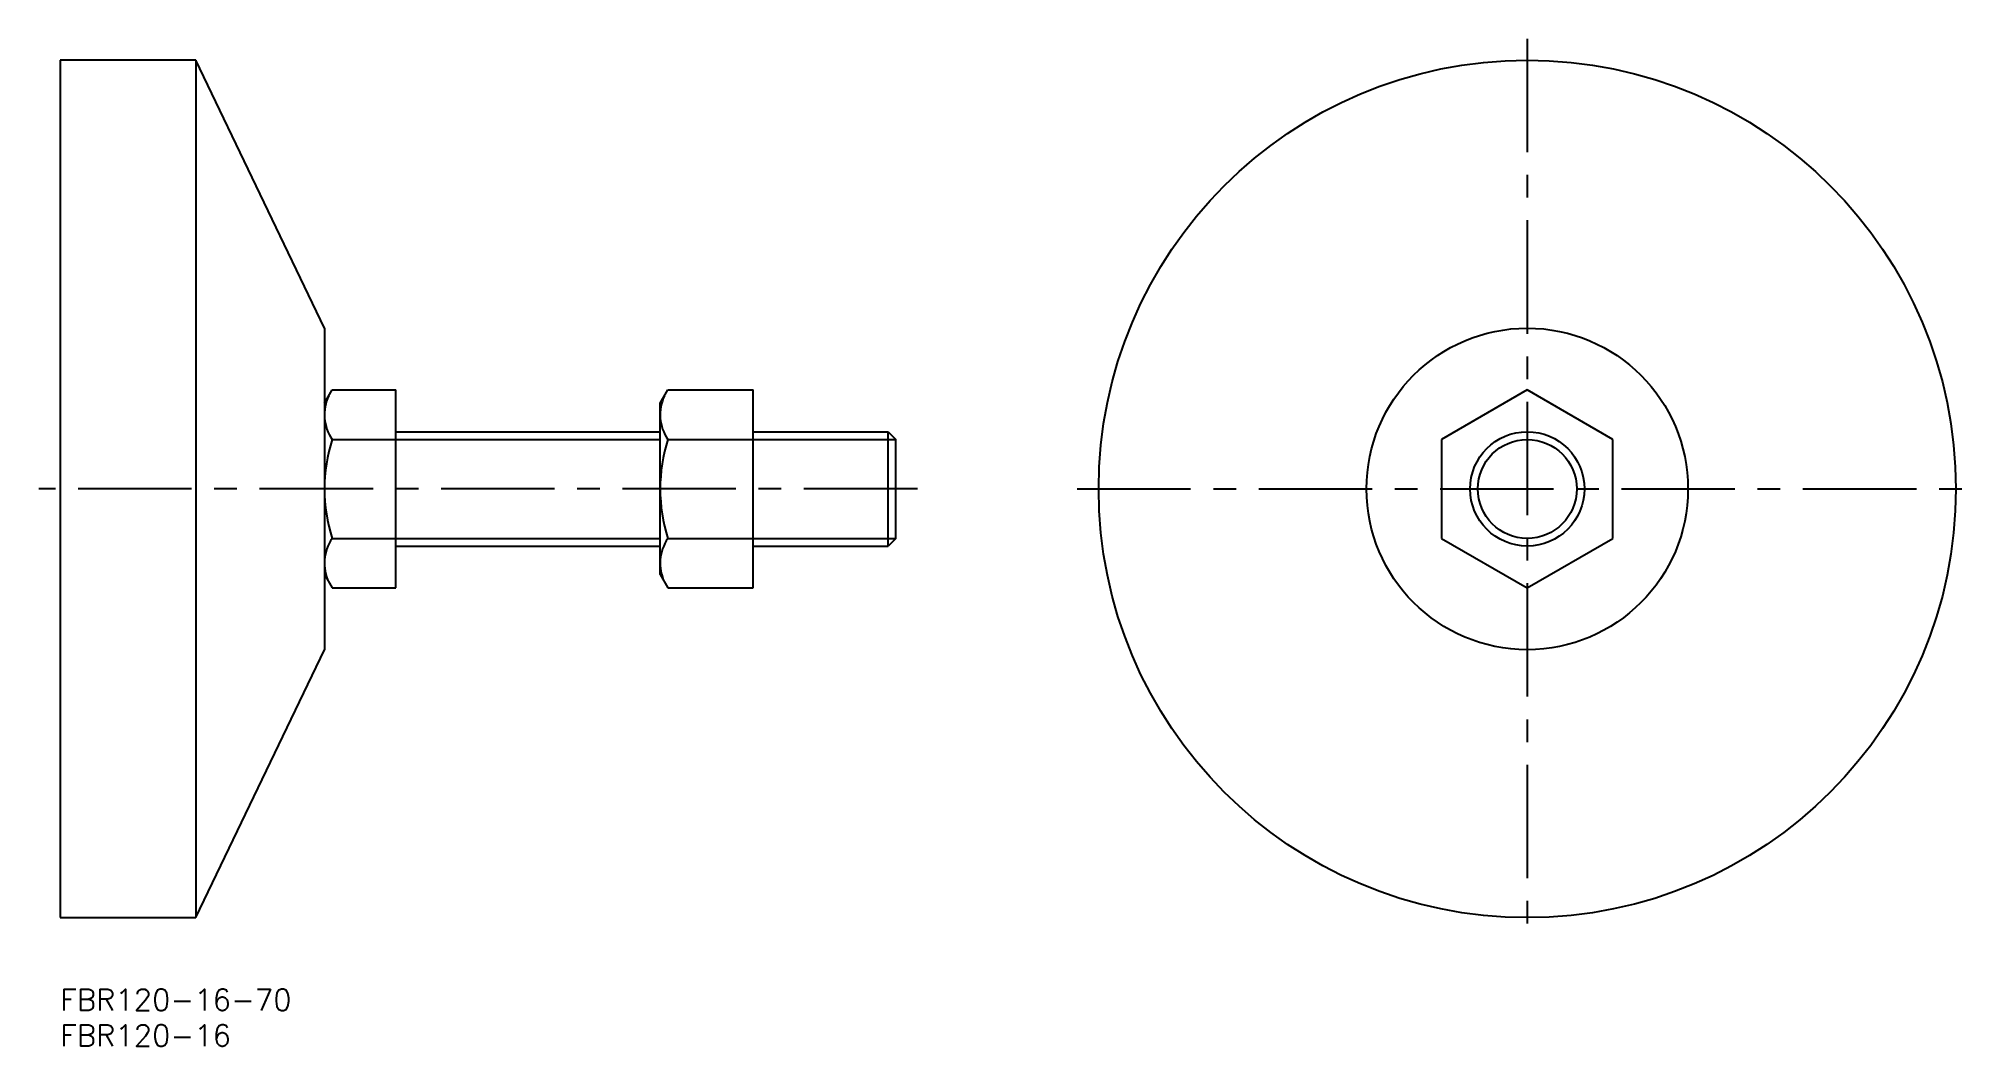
# Model space of a CAD drawing. Extents: x -3 to 268, y -8 to 133.
import ezdxf

# ---------------------------------------------------------------- set-up
doc = ezdxf.new("R2010")
doc.units = 0
doc.header["$LTSCALE"] = 0.5
doc.linetypes.add('CENTER', pattern=[50.8, 31.75, -6.35, 6.35, -6.35])
for name, color, linetype in [('MSM_CENTER', 1, 'CENTER'), ('MSM_CONTINUOUS', 7, 'CONTINUOUS'), ('MSM_NARROW', 5, 'CONTINUOUS'), ('MSM_PART_NUMBER', 7, 'CONTINUOUS')]:
    doc.layers.add(name, color=color, linetype=linetype)
doc.styles.get("Standard").update_dxf_attribs({"font": 'txt.shx', "height": 3, "bigfont": 'bigfont.shx'})

# ---------------------------------------------------------------- blocks, each defined once
blk = doc.blocks.new('*U2')
at = {"layer": 'MSM_PART_NUMBER'}
blk.add_text('FBR120-16-70', height=3, dxfattribs=at).set_placement((0, -3))
blk = doc.blocks.new('*U3')
at = {"layer": 'MSM_PART_NUMBER'}
blk.add_text('FBR120-16', height=3, dxfattribs=at).set_placement((0, -8))

msp = doc.modelspace()

# ---------------------------------------------------------------- linework, layer by layer
at = {"layer": 'MSM_CENTER'}
for p, q in [((205.39, 133), (205.39, 7)), ((120, 70), (-3, 70)), ((142.39, 70), (268.39, 70))]:
    msp.add_line(p, q, dxfattribs=at)
at = {"layer": 'MSM_CONTINUOUS'}
for p, q in [((0, 130), (0, 10)), ((19, 130), (0, 130)), ((37, 92.5), (19, 130)), ((19, 130), (19, 10)), ((37, 92.5), (37, 47.5)), ((37, 82), (38.07, 83.86)), ((38.07, 83.86), (47, 83.86)), ((47, 56.14), (47, 83.86)), ((84, 82), (85.07, 83.86)), ((84, 58), (84, 82)), ((85.07, 83.86), (97, 83.86)), ((97, 56.14), (97, 83.86)), ((205.39, 83.86), (193.39, 76.93)), ((217.39, 76.93), (205.39, 83.86)), ((38.07, 76.93), (47, 76.93)), ((47, 78), (84, 78)), ((85.07, 76.93), (97, 76.93)), ((97, 78), (115.92, 78)), ((115.92, 62), (115.92, 78)), ((115.92, 78), (117, 76.92)), ((117, 63.08), (117, 76.92)), ((193.39, 76.93), (193.39, 63.07)), ((217.39, 63.07), (217.39, 76.93)), ((38.07, 63.07), (47, 63.07)), ((85.07, 63.07), (97, 63.07)), ((117, 63.08), (115.92, 62)), ((193.39, 63.07), (205.39, 56.14)), ((205.39, 56.14), (217.39, 63.07)), ((47, 62), (84, 62)), ((97, 62), (115.92, 62)), ((37, 58), (38.07, 56.14)), ((84, 58), (85.07, 56.14)), ((38.07, 56.14), (47, 56.14)), ((85.07, 56.14), (97, 56.14)), ((19, 10), (37, 47.5)), ((0, 10), (19, 10))]:
    msp.add_line(p, q, dxfattribs=at)
for radius in [60, 22.5, 8]:
    msp.add_circle((205.39, 70), radius, dxfattribs=at)
for centre, radius, start, end in [((43.13, 80.39), 6.13, 154.3842, 214.3842), ((90.13, 80.39), 6.13, 154.3842, 214.3842), ((59.93, 70), 22.93, 162.4121, 197.5879), ((106.93, 70), 22.93, 162.4121, 197.5879), ((43.13, 59.61), 6.13, 145.6158, 205.6158), ((90.13, 59.61), 6.13, 145.6158, 205.6158)]:
    msp.add_arc(centre, radius, start, end, dxfattribs=at)
at = {"layer": 'MSM_NARROW'}
for p, q in [((47, 76.92), (84, 76.92)), ((97, 76.92), (117, 76.92)), ((47, 63.08), (84, 63.08)), ((97, 63.08), (117, 63.08))]:
    msp.add_line(p, q, dxfattribs=at)
msp.add_circle((205.39, 70), 6.92, dxfattribs=at)

# ---------------------------------------------------------------- block references
at = {"layer": 'MSM_CONTINUOUS'}
for name in ['*U2', '*U3']:
    msp.add_blockref(name, (0, 0), dxfattribs=at)

doc.saveas('drawing.dxf')
